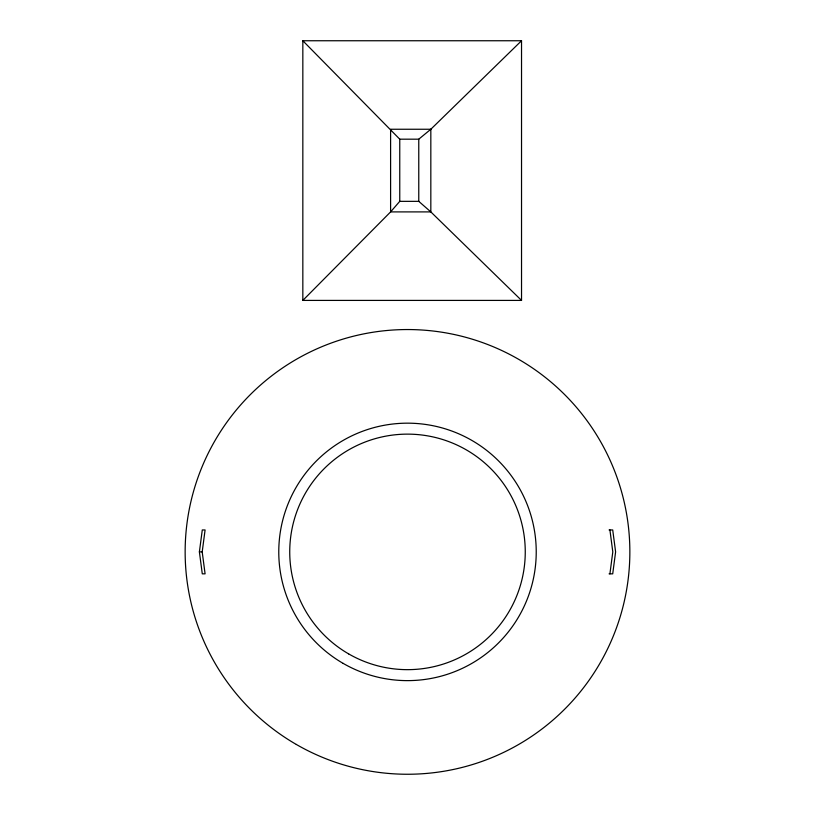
<?xml version="1.0" encoding="UTF-8"?>
<svg xmlns="http://www.w3.org/2000/svg" width="815" height="815" viewBox="0 0 815 815"><rect width="100%" height="100%" fill="white"/><g stroke="black" fill="none" stroke-linecap="round" stroke-linejoin="round"><path stroke-width="1.22" d="M199.39 551.898L202.283 529.954L205.085 529.954L202.202 551.898L205.085 573.841L202.283 573.841L199.39 551.898L202.202 551.898M609.915 573.841L612.798 551.898L609.915 529.954M302.834 40.75L399.757 139.182L399.757 201.346L390.599 211.9L302.834 300.409L521.529 300.409L521.529 40.75L302.834 40.75L302.834 300.409M521.529 40.75L430.829 129.249L418.767 139.182L399.757 139.182M399.757 201.346L418.767 201.346L430.829 211.9L521.529 300.409M609.07 529.954L612.717 529.954L615.61 551.898L612.717 573.841L609.07 573.841M418.767 139.182L418.767 201.346M430.829 129.249L390.599 129.249L390.599 211.9L430.829 211.9L430.829 129.249M296.324 744.462A222.352 222.352 0 0 0 629.852 551.898A222.352 222.352 0 0 0 296.324 359.334A222.352 222.352 0 0 0 296.324 744.462M343.135 663.379A128.729 128.729 0 0 0 536.229 551.898A128.729 128.729 0 0 0 343.135 440.416A128.729 128.729 0 0 0 343.135 663.379M348.616 653.875A117.757 117.757 0 0 0 525.257 551.898A117.757 117.757 0 0 0 348.616 449.911A117.757 117.757 0 0 0 348.616 653.875"/></g></svg>
